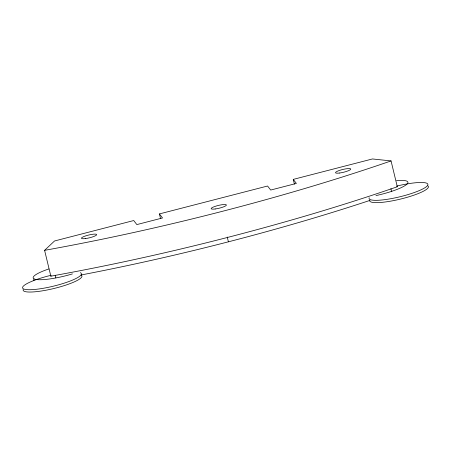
<?xml version="1.0" encoding="UTF-8"?>
<svg xmlns="http://www.w3.org/2000/svg" width="451" height="451" viewBox="0 0 451 451"><rect width="100%" height="100%" fill="white"/><g stroke="black" fill="none" stroke-linecap="round" stroke-linejoin="round"><path stroke-width="0.68" d="M44.598 250.333L54.532 240.981L133.727 220.545L136.845 224.587L162.529 217.957L159.412 213.921L267.573 186.015L270.69 190.051L296.375 183.427L293.257 179.391L372.453 158.955L391.056 160.922L397.308 186.765A465.522 85.634 -13.6 0 1 50.85 276.175L44.598 250.333L45.822 250.113A465.522 85.634 -13.6 0 0 391.056 160.922M50.85 276.175L51.318 275.736M396.869 186.72L397.308 186.765M390.91 188.625L391.536 191.224M293.257 179.391L294.396 184.093M227.248 237.046L228.403 241.815M159.412 213.921L160.55 218.628M55.214 275.257L55.845 277.855M80.334 272.658A30.24 5.564 -13.6 0 1 57.756 285.055A30.24 5.564 -13.6 0 1 22.781 288.33A30.24 5.564 -13.6 0 1 50.349 275.465M81.377 275.257A30.24 5.564 -13.6 0 1 54.148 288.443A30.24 5.564 -13.6 0 1 23.221 289.446M72.408 273.904A30.24 5.564 -13.6 0 1 35.612 279.389A30.24 5.564 -13.6 0 1 48.894 268.937M33.943 280.652A30.24 5.564 -13.6 0 1 34.084 278.994M396.542 180.575A30.24 5.564 -13.6 0 1 405.923 184.989A30.24 5.564 -13.6 0 1 375.948 195.593M396.852 186.071A30.24 5.564 -13.6 0 1 427.892 184.498A30.24 5.564 -13.6 0 1 397.292 197.391A30.24 5.564 -13.6 0 1 369.16 197.741M427.881 185.863A30.24 5.564 -13.6 0 1 400.651 199.043A30.24 5.564 -13.6 0 1 369.719 200.052M370.04 200.368A451.006 82.961 -13.6 0 1 81.135 274.969M85.476 238.573A7.864 1.449 -13.6 0 0 96.7 234.588A7.864 1.449 -13.6 0 0 84.991 236.115A7.864 1.449 -13.6 0 0 85.476 238.573M215.189 208.976A7.864 1.449 -13.6 0 0 226.413 204.991A7.864 1.449 -13.6 0 0 214.704 206.513A7.864 1.449 -13.6 0 0 215.189 208.976M339.547 173.026A7.864 1.449 -13.6 0 0 350.771 169.04A7.864 1.449 -13.6 0 0 339.062 170.563A7.864 1.449 -13.6 0 0 339.547 173.026"/></g></svg>
